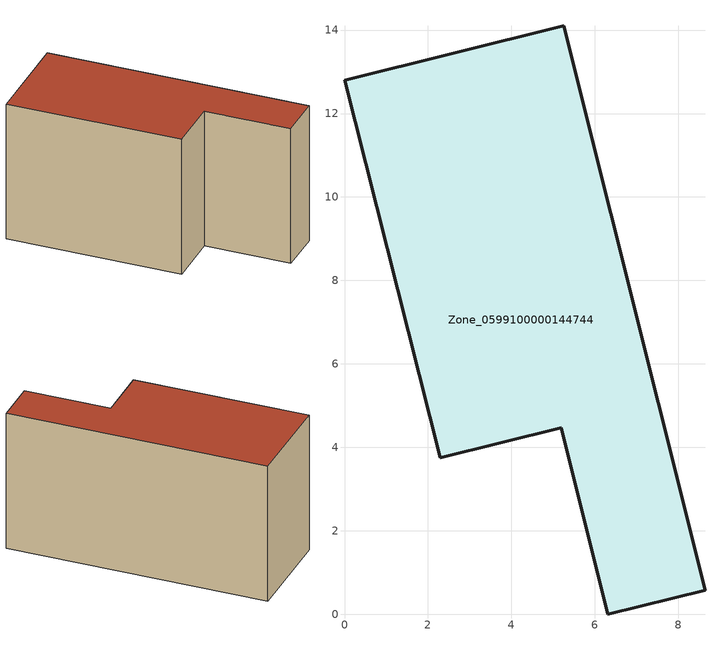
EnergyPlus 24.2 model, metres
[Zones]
Zone_0599100000144744
 floor ground (C_G): 0,12.8 5.25,14.1 8.64,0.58 6.31,0 5.2,4.47 2.29,3.75 z0
 wall outside (C_F): 5.25,14.1 0,12.8 2.29,3.75 5.2,4.47 6.31,0 8.64,0.58 5.25,14.1 z0:7.7
 roof outside (C_R): 8.64,0.58 5.25,14.1 0,12.8 2.29,3.75 5.2,4.47 6.31,0 z7.7
[BUILDING]
Pand.0599100000144744: North Axis=0; Terrain=City; Loads Convergence Tolerance Value=0.04; Temperature Convergence Tolerance Value=0.4; Solar Distribution=FullExterior; Maximum Number of Warmup Days=25; Minimum Number of Warmup Days=1
[Site:Location]
Rotterdam.The.Hague.AP_ZH_NLD Design_Conditions: Latitude=51.96; Longitude=4.45; Time Zone=1; Elevation=-4.5
[SITE:GROUNDTEMPERATURE:BUILDINGSURFACE]
18, 18, 18, 18, 18, 18, 18, 18, 18, 18, 18, 18
[MATERIAL] Thermal Absorptance=0.9; Solar Absorptance=0.7; Visible Absorptance=0.7
Name | Roughness | Thickness | Conductivity | Density | Specific Heat
G.TI.1975-1991 | MediumSmooth | 0.15 | 0.288461 | 540 | 1210
F.TI.1975-1991 | Rough | 0.3 | 0.230769 | 1920 | 840
R.TI.1975-1991 | MediumRough | 0.2 | 0.153846 | 1500 | 1000
[CONSTRUCTION]
C_G: G.TI.1975-1991
C_F: F.TI.1975-1991
C_R: R.TI.1975-1991
[ZONE]
Zone_0599100000144744: Type=1; Multiplier=1; Ceiling Height=Autocalculate; Volume=Autocalculate; Floor Area=autocalculate; Part of Total Floor Area=Yes
[ZONEINFILTRATION:DESIGNFLOWRATE]
Infil_Zone_0599100000144744: Zone or ZoneList or Space or SpaceList=Zone_0599100000144744; Schedule=AlwaysOn; Design Flow Rate Calculation Method=Flow/Area; Flow Rate per Floor Area=0.003; Constant Term Coefficient=1; Temperature Term Coefficient=0; Velocity Term Coefficient=0; Velocity Squared Term Coefficient=0
[HVACTEMPLATE:ZONE:IDEALLOADSAIRSYSTEM]
Zone_0599100000144744: Maximum Heating Supply Air Temperature=50; Minimum Cooling Supply Air Temperature=13; Maximum Heating Supply Air Humidity Ratio=0.0156; Minimum Cooling Supply Air Humidity Ratio=0.0077; Heating Limit=NoLimit; Cooling Limit=NoLimit; Dehumidification Control Type=ConstantSensibleHeatRatio; Cooling Sensible Heat Ratio=0.7; Dehumidification Setpoint=60; Humidification Control Type=None; Humidification Setpoint=30; Outdoor Air Method=None; Outdoor Air Flow Rate per Person=0.00944; Outdoor Air Flow Rate per Zone Floor Area=0; Outdoor Air Flow Rate per Zone=0; Demand Controlled Ventilation Type=None; Outdoor Air Economizer Type=NoEconomizer; Heat Recovery Type=None; Sensible Heat Recovery Effectiveness=0.7; Latent Heat Recovery Effectiveness=0.65
[ZONECONTROL:THERMOSTAT]
ThermostatControl_Zone_0599100000144744: Zone or ZoneList=Zone_0599100000144744; Control Type Schedule=DualSetpointControlType; Control 1=Thermostat_Zone_0599100000144744; Temperature Difference Between Cutout And Setpoint=0
[THERMOSTATSETPOINT:DUALSETPOINT]
Thermostat_Zone_0599100000144744: Heating Setpoint Temperature Schedule=HeatingSetpoint_Zone_0599100000144744; Cooling Setpoint Temperature Schedule=CoolingSetpoint_Zone_0599100000144744
[SCHEDULE:COMPACT]
HeatingSetpoint_Zone_0599100000144744: Through: 12/31, For: AllDays, Until: 24:00, 21
CoolingSetpoint_Zone_0599100000144744: Through: 12/31, For: AllDays, Until: 24:00, 24
DualSetpointControlType: Through: 12/31, For: AllDays, Until: 24:00, 4
AlwaysOn: Through: 12/31, For: AllDays, Until: 24:00, 1
